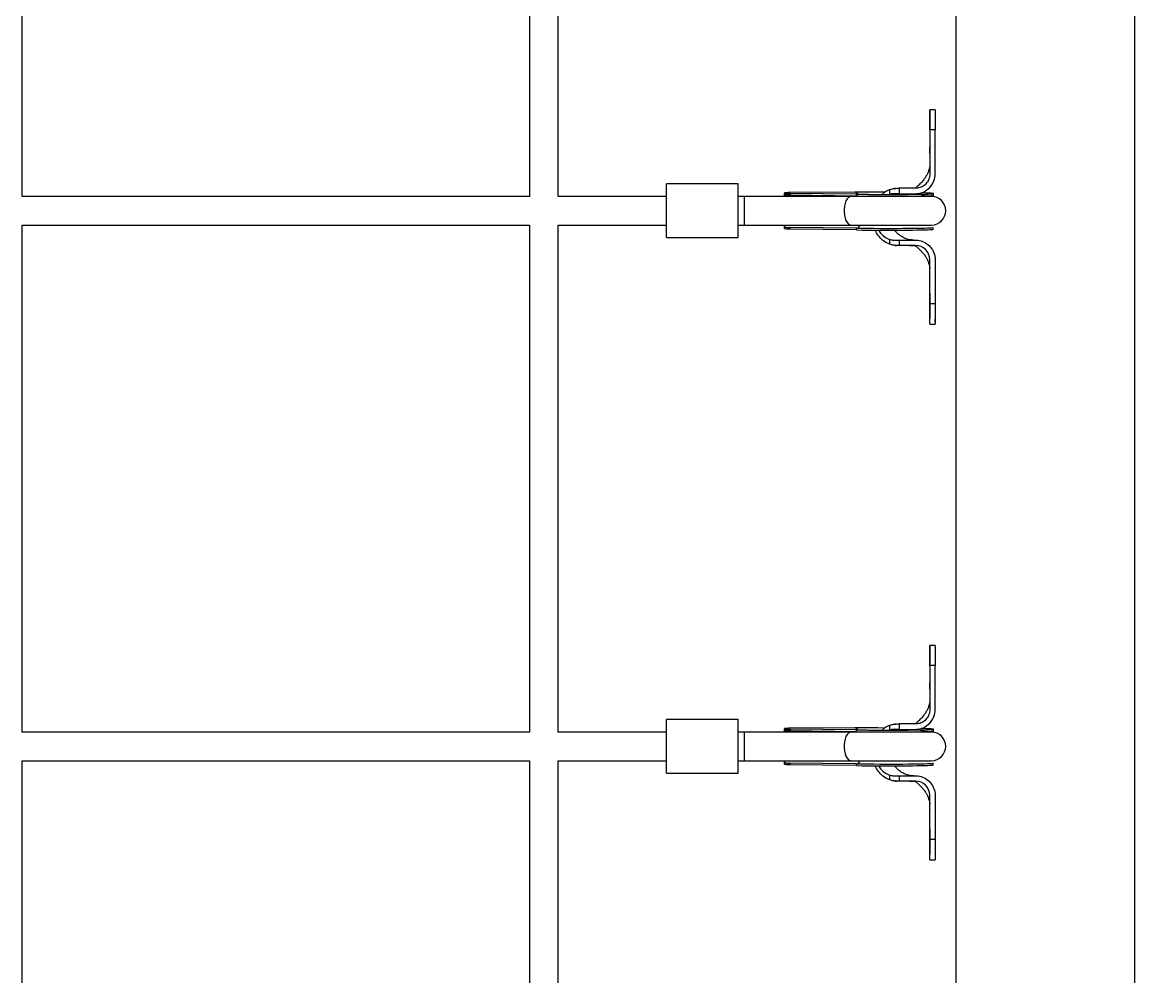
# Model space of a CAD drawing. Header units: millimetres. Extents: x -3907 to 4858, y -4880 to 3482.
# Drawn here: x -374 to 249, y 934 to 1468 of the extents above; entities that cross this region are included whole.
import ezdxf

# ---------------------------------------------------------------- set-up
doc = ezdxf.new("R2010")
doc.units = ezdxf.units.MM
doc.layers.add('DIKOM_ОБЪЕКТ', color=7, linetype='Continuous')

msp = doc.modelspace()

# ---------------------------------------------------------------- linework, layer by layer
at = {"layer": 'DIKOM_ОБЪЕКТ'}
for p, q in [((148.69, 681.63), (148.69, 1981.63)), ((248.69, 660.92), (248.69, 1981.63)), ((-374.19, 1370.51), (-374.19, 1654.51)), ((-90.19, 1654.51), (-90.19, 1370.51)), ((-74.19, 1370.51), (-74.19, 1654.51)), ((133.93, 1419.07), (133.93, 1413.79)), ((136.93, 1419.07), (133.93, 1419.07)), ((133.93, 1412.47), (133.93, 1415.58)), ((133.93, 1412.7), (133.93, 1414.94)), ((133.93, 1407.78), (133.93, 1383.07)), ((136.93, 1407.78), (133.93, 1407.78)), ((136.93, 1383.07), (136.93, 1407.78)), ((26.58, 1377.51), (-13.42, 1377.51)), ((-13.42, 1362.51), (-13.42, 1377.51)), ((26.58, 1362.51), (26.58, 1377.51)), ((134.63, 1376.34), (135.68, 1378.09)), ((-90.19, 1370.51), (-374.19, 1370.51)), ((-13.42, 1370.51), (-74.19, 1370.51)), ((30.03, 1370.51), (26.58, 1370.51)), ((89.9, 1370.51), (30.03, 1370.51)), ((30.03, 1370.51), (30.03, 1354.51)), ((52.45, 1372.11), (52.45, 1371.06)), ((52.61, 1371.75), (52.61, 1370.69)), ((93.07, 1371.75), (54.65, 1372.2)), ((92.01, 1372.83), (55.33, 1372.65)), ((92.99, 1371.75), (55.72, 1372.18)), ((55.72, 1372.18), (55.72, 1371.18)), ((92.98, 1370.75), (55.72, 1371.18)), ((134.87, 1370.51), (89.9, 1370.51)), ((92.98, 1370.75), (92.99, 1371.75)), ((92.99, 1371.75), (93.07, 1371.75)), ((93.72, 1370.58), (93.13, 1370.74)), ((94.41, 1370.73), (94.52, 1370.51)), ((111.58, 1371.68), (111.58, 1374.4)), ((114.68, 1374.99), (114.11, 1374.97)), ((116.79, 1375.07), (116.79, 1372.07)), ((124.93, 1375.07), (116.79, 1375.07)), ((116.79, 1372.07), (124.93, 1372.07)), ((118.93, 1370.51), (119.2, 1370.67)), ((125.93, 1375.07), (124.93, 1375.07)), ((124.93, 1372.07), (125.93, 1372.07)), ((133.97, 1375.63), (134.27, 1375.96)), ((135.94, 1371.12), (135.95, 1372.12)), ((-13.42, 1347.51), (-13.42, 1362.51)), ((26.58, 1347.51), (26.58, 1362.51)), ((-374.19, 1070.51), (-374.19, 1354.51)), ((-374.19, 1354.51), (-90.19, 1354.51)), ((-90.19, 1354.51), (-90.19, 1070.51)), ((-74.19, 1354.51), (-13.42, 1354.51)), ((-74.19, 1070.51), (-74.19, 1354.51)), ((26.58, 1354.51), (30.03, 1354.51)), ((30.03, 1354.51), (89.9, 1354.51)), ((52.38, 1354.09), (52.38, 1353.03)), ((52.54, 1353.88), (52.54, 1352.82)), ((55.65, 1353.18), (55.64, 1352.19)), ((92.91, 1351.75), (55.64, 1352.19)), ((92.91, 1352.75), (55.65, 1353.18)), ((89.9, 1354.51), (134.87, 1354.51)), ((92.91, 1351.75), (92.91, 1352.75)), ((135.87, 1352.13), (135.87, 1353.13)), ((-13.42, 1347.51), (26.58, 1347.51)), ((111.58, 1343.73), (111.58, 1346.45)), ((116.79, 1346.07), (116.79, 1343.07)), ((116.79, 1346.07), (124.93, 1346.07)), ((124.93, 1346.07), (125.93, 1346.07)), ((114.3, 1343.13), (115.09, 1343.12)), ((114.58, 1343.12), (115.28, 1343.1)), ((124.93, 1343.07), (116.79, 1343.07)), ((125.93, 1343.07), (124.93, 1343.07)), ((133.93, 1310.35), (133.93, 1335.07)), ((136.93, 1335.07), (136.93, 1310.35)), ((133.93, 1311.58), (133.93, 1304.94)), ((136.93, 1310.35), (133.93, 1310.35)), ((133.93, 1310.17), (133.93, 1309.78)), ((133.93, 1304.88), (133.93, 1302.14)), ((133.93, 1299.07), (136.93, 1299.07)), ((133.93, 1119.07), (133.93, 1113.79)), ((136.93, 1119.07), (133.93, 1119.07)), ((133.93, 1112.47), (133.93, 1115.58)), ((133.93, 1112.7), (133.93, 1114.94)), ((133.93, 1107.78), (133.93, 1083.07)), ((136.93, 1107.78), (133.93, 1107.78)), ((136.93, 1083.07), (136.93, 1107.78)), ((134.63, 1076.34), (135.68, 1078.09)), ((26.58, 1077.51), (-13.42, 1077.51)), ((-13.42, 1062.51), (-13.42, 1077.51)), ((26.58, 1062.51), (26.58, 1077.51)), ((52.45, 1072.11), (52.45, 1071.06)), ((52.61, 1071.75), (52.61, 1070.69)), ((93.07, 1071.75), (54.65, 1072.2)), ((92.01, 1072.83), (55.33, 1072.65)), ((92.99, 1071.75), (55.72, 1072.18)), ((55.72, 1072.18), (55.72, 1071.18)), ((92.98, 1070.75), (92.99, 1071.75)), ((92.99, 1071.75), (93.07, 1071.75)), ((111.58, 1071.68), (111.58, 1074.4)), ((114.68, 1074.99), (114.11, 1074.97)), ((116.79, 1075.07), (116.79, 1072.07)), ((124.93, 1075.07), (116.79, 1075.07)), ((116.79, 1072.07), (124.93, 1072.07)), ((125.93, 1075.07), (124.93, 1075.07)), ((124.93, 1072.07), (125.93, 1072.07)), ((133.97, 1075.63), (134.27, 1075.96)), ((135.94, 1071.12), (135.95, 1072.12)), ((-90.19, 1070.51), (-374.19, 1070.51)), ((-13.42, 1070.51), (-74.19, 1070.51)), ((30.03, 1070.51), (26.58, 1070.51)), ((89.9, 1070.51), (30.03, 1070.51)), ((30.03, 1070.51), (30.03, 1054.51)), ((92.98, 1070.75), (55.72, 1071.18)), ((134.87, 1070.51), (89.9, 1070.51)), ((93.72, 1070.58), (93.13, 1070.74)), ((94.41, 1070.73), (94.52, 1070.51)), ((118.93, 1070.51), (119.2, 1070.67)), ((-13.42, 1047.51), (-13.42, 1062.51)), ((26.58, 1047.51), (26.58, 1062.51)), ((-374.19, 770.51), (-374.19, 1054.51)), ((-374.19, 1054.51), (-90.19, 1054.51)), ((-90.19, 1054.51), (-90.19, 770.51)), ((-74.19, 1054.51), (-13.42, 1054.51)), ((-74.19, 770.51), (-74.19, 1054.51)), ((26.58, 1054.51), (30.03, 1054.51)), ((30.03, 1054.51), (89.9, 1054.51)), ((52.38, 1054.09), (52.38, 1053.03)), ((52.54, 1053.88), (52.54, 1052.82)), ((55.65, 1053.18), (55.64, 1052.19)), ((92.91, 1052.75), (55.65, 1053.18)), ((89.9, 1054.51), (134.87, 1054.51)), ((92.91, 1051.75), (92.91, 1052.75)), ((135.87, 1052.13), (135.87, 1053.13)), ((-13.42, 1047.51), (26.58, 1047.51)), ((92.91, 1051.75), (55.64, 1052.19)), ((111.58, 1043.73), (111.58, 1046.45)), ((114.3, 1043.13), (115.09, 1043.12)), ((114.58, 1043.12), (115.28, 1043.1)), ((116.79, 1046.07), (116.79, 1043.07)), ((116.79, 1046.07), (124.93, 1046.07)), ((124.93, 1043.07), (116.79, 1043.07)), ((124.93, 1046.07), (125.93, 1046.07)), ((125.93, 1043.07), (124.93, 1043.07)), ((133.93, 1010.35), (133.93, 1035.07)), ((136.93, 1035.07), (136.93, 1010.35)), ((133.93, 1011.58), (133.93, 1004.94)), ((136.93, 1010.35), (133.93, 1010.35)), ((133.93, 1010.17), (133.93, 1009.78)), ((133.93, 1004.88), (133.93, 1002.14)), ((133.93, 999.07), (136.93, 999.07))]:
    msp.add_line(p, q, dxfattribs=at)
at = {"layer": 'DIKOM_ОБЪЕКТ', "flags": 128}
for points in [[(89.9, 1370.51), (89.26, 1370.41), (88.42, 1369.94), (87.66, 1369.13), (87, 1368.01), (86.48, 1366.64), (86.12, 1365.07), (85.93, 1363.38), (85.93, 1361.65), (86.12, 1359.96), (86.48, 1358.39), (87, 1357.01), (87.66, 1355.89), (88.42, 1355.08), (89.26, 1354.62), (89.9, 1354.51)], [(108.53, 1372.82), (108.22, 1372.82), (104.9, 1372.84), (101.58, 1372.85), (98.3, 1372.85), (95.1, 1372.84), (92.01, 1372.83)], [(92.98, 1370.75), (96.11, 1370.71), (99.34, 1370.68), (102.64, 1370.66), (105.96, 1370.65), (109.27, 1370.64), (112.53, 1370.64), (115.71, 1370.65), (118.76, 1370.66), (121.65, 1370.68), (124.35, 1370.71), (126.82, 1370.74), (129.05, 1370.78), (131, 1370.82), (132.64, 1370.87), (133.97, 1370.92), (134.97, 1370.98), (135.62, 1371.04), (135.92, 1371.1), (135.94, 1371.12)], [(92.99, 1371.75), (96.12, 1371.71), (99.35, 1371.68), (102.64, 1371.66), (105.97, 1371.65), (109.28, 1371.64), (112.54, 1371.64), (115.71, 1371.65), (118.76, 1371.66), (121.65, 1371.68), (124.35, 1371.71), (126.83, 1371.74), (129.05, 1371.78), (131, 1371.82), (132.65, 1371.87), (133.98, 1371.92), (134.97, 1371.98), (135.63, 1372.04), (135.92, 1372.1), (135.87, 1372.17), (135.46, 1372.23), (134.69, 1372.29), (133.59, 1372.36), (132.15, 1372.42), (130.41, 1372.48), (129.18, 1372.52)], [(93.85, 1370.51), (93.73, 1370.58), (93.72, 1370.58)], [(92.91, 1352.75), (96.04, 1352.72), (99.27, 1352.69), (102.57, 1352.67), (105.89, 1352.65), (109.2, 1352.65), (112.46, 1352.64), (115.64, 1352.65), (118.69, 1352.66), (121.58, 1352.68), (124.28, 1352.71), (126.75, 1352.74), (128.98, 1352.78), (130.93, 1352.83), (132.57, 1352.87), (133.9, 1352.93), (134.9, 1352.98), (135.55, 1353.04), (135.85, 1353.11), (135.87, 1353.13)], [(92.91, 1351.75), (96.04, 1351.72), (99.27, 1351.69), (102.57, 1351.67), (105.89, 1351.65), (109.2, 1351.65), (112.46, 1351.65), (115.63, 1351.65), (118.68, 1351.66), (121.57, 1351.68), (124.27, 1351.71), (126.75, 1351.74), (128.97, 1351.78), (130.92, 1351.83), (132.57, 1351.87), (133.9, 1351.93), (134.9, 1351.98), (135.55, 1352.04), (135.85, 1352.11), (135.87, 1352.13)], [(108.53, 1072.82), (108.22, 1072.82), (104.9, 1072.84), (101.58, 1072.85), (98.3, 1072.85), (95.1, 1072.84), (92.01, 1072.83)], [(92.99, 1071.75), (96.12, 1071.71), (99.35, 1071.68), (102.64, 1071.66), (105.97, 1071.65), (109.28, 1071.64), (112.54, 1071.64), (115.71, 1071.65), (118.76, 1071.66), (121.65, 1071.68), (124.35, 1071.71), (126.83, 1071.74), (129.05, 1071.78), (131, 1071.82), (132.65, 1071.87), (133.98, 1071.92), (134.97, 1071.98), (135.63, 1072.04), (135.92, 1072.1), (135.87, 1072.17), (135.46, 1072.23), (134.69, 1072.29), (133.59, 1072.36), (132.15, 1072.42), (130.41, 1072.48), (129.18, 1072.52)], [(89.9, 1070.51), (89.26, 1070.41), (88.42, 1069.94), (87.66, 1069.13), (87, 1068.01), (86.48, 1066.64), (86.12, 1065.07), (85.93, 1063.38), (85.93, 1061.65), (86.12, 1059.96), (86.48, 1058.39), (87, 1057.01), (87.66, 1055.89), (88.42, 1055.08), (89.26, 1054.62), (89.9, 1054.51)], [(92.98, 1070.75), (96.11, 1070.71), (99.34, 1070.68), (102.64, 1070.66), (105.96, 1070.65), (109.27, 1070.64), (112.53, 1070.64), (115.71, 1070.65), (118.76, 1070.66), (121.65, 1070.68), (124.35, 1070.71), (126.82, 1070.74), (129.05, 1070.78), (131, 1070.82), (132.64, 1070.87), (133.97, 1070.92), (134.97, 1070.98), (135.62, 1071.04), (135.92, 1071.1), (135.94, 1071.12)], [(93.85, 1070.51), (93.73, 1070.58), (93.72, 1070.58)], [(92.91, 1052.75), (96.04, 1052.72), (99.27, 1052.69), (102.57, 1052.67), (105.89, 1052.65), (109.2, 1052.65), (112.46, 1052.64), (115.64, 1052.65), (118.69, 1052.66), (121.58, 1052.68), (124.28, 1052.71), (126.75, 1052.74), (128.98, 1052.78), (130.93, 1052.83), (132.57, 1052.87), (133.9, 1052.93), (134.9, 1052.98), (135.55, 1053.04), (135.85, 1053.11), (135.87, 1053.13)], [(92.91, 1051.75), (96.04, 1051.72), (99.27, 1051.69), (102.57, 1051.67), (105.89, 1051.65), (109.2, 1051.65), (112.46, 1051.64), (115.63, 1051.65), (118.68, 1051.66), (121.57, 1051.68), (124.27, 1051.71), (126.75, 1051.74), (128.97, 1051.78), (130.92, 1051.83), (132.57, 1051.87), (133.9, 1051.93), (134.9, 1051.98), (135.55, 1052.04), (135.85, 1052.11), (135.87, 1052.13)]]:
    msp.add_lwpolyline(points, dxfattribs=at)
at = {"layer": 'DIKOM_ОБЪЕКТ'}
for centre, radius, start, end in [((91.55, 1370.09), 2.78, 30.98988, 80.49452), ((134.87, 1362.51), 8, 270, 90), ((92.35, 1355.56), 2.86, 281.36126, 338.61638), ((125.93, 1335.07), 8, 359.99999, 89.99937), ((91.58, 1070.16), 2.71, 33.48432, 80.87099), ((134.87, 1062.51), 8, 270, 90), ((92.35, 1055.56), 2.86, 281.36163, 338.61584), ((125.93, 1035.07), 8, 0.00004, 89.99921)]:
    msp.add_arc(centre, radius, start, end, dxfattribs=at)
for points, knots in [([(133.93, 1407.78), (133.93, 1407.87), (133.93, 1408.28), (133.93, 1410), (133.93, 1412.41), (133.93, 1414.95), (133.93, 1416.79), (133.93, 1418.12), (133.93, 1418.93), (133.93, 1419.01), (133.93, 1419.05)], [0, 0, 0, 0, 0.0123747, 0.0618915, 0.261124, 0.4096349, 0.5624532, 0.7109649, 0.8637828, 1, 1, 1, 1]), ([(136.93, 1419.05), (136.93, 1419.01), (136.93, 1418.92), (136.93, 1418.07), (136.93, 1416.73), (136.93, 1414.86), (136.93, 1412.68), (136.93, 1410.29), (136.93, 1408.63), (136.93, 1407.78)], [0, 0, 0, 0, 0.144052, 0.292535, 0.445323, 0.593805, 0.746593, 0.872017, 1, 1, 1, 1]), ([(133.93, 1413.79), (133.93, 1413.4), (133.93, 1412.62), (133.93, 1411.41), (133.93, 1410.79)], [0, 0, 0, 0, 0.4920545, 1, 1, 1, 1]), ([(133.93, 1413.43), (133.93, 1412.32), (133.93, 1409.98), (133.93, 1407.49), (133.93, 1406.19)], [0, 0, 0, 0, 0.478156, 1, 1, 1, 1]), ([(133.93, 1408.18), (133.93, 1407.24), (133.93, 1405.28), (133.93, 1402.77), (133.93, 1401.46)], [0, 0, 0, 0, 0.477465, 1, 1, 1, 1]), ([(133.93, 1394.62), (133.93, 1394.6), (133.93, 1394.53), (133.93, 1394.91), (133.93, 1395.75), (133.93, 1396.93), (133.93, 1397.84), (133.93, 1398.27)], [0, 0, 0, 0, 0.0642485, 0.3067954, 0.5493458, 0.7918918, 1, 1, 1, 1]), ([(133.93, 1387.94), (133.91, 1387.57), (133.87, 1386.87), (133.39, 1385.05), (132.68, 1383.31), (131.91, 1381.88), (131.2, 1380.79), (130.55, 1379.86), (129.83, 1378.99), (128.98, 1378.03), (127.94, 1377.13), (127.17, 1376.25), (126.47, 1375.66), (125.96, 1375.26), (125.71, 1375.16), (125.65, 1375.14), (125.62, 1375.13), (125.59, 1375.12), (125.56, 1375.1), (125.46, 1375.08), (125.41, 1375.08), (125.35, 1375.07), (125.05, 1375.07), (124.94, 1375.07), (124.9, 1375.07)], [0, 0, 0, 0, 0.150023, 0.285115, 0.400985, 0.49106, 0.549655, 0.595438, 0.653442, 0.721443, 0.788229, 0.844908, 0.895824, 0.920033, 0.924451, 0.926123, 0.927571, 0.929029, 0.930601, 0.934412, 0.957286, 0.976121, 0.990799, 1, 1, 1, 1]), ([(133.93, 1383.07), (133.93, 1382.84), (133.9, 1381.72), (133.37, 1379.73), (131.85, 1377.46), (129.66, 1375.82), (127.56, 1375.14), (126.3, 1375.08), (125.93, 1375.07)], [0, 0, 0, 0, 0.0541271, 0.2683338, 0.4825432, 0.6973003, 0.912, 1, 1, 1, 1]), ([(125.93, 1372.07), (126.02, 1372.07), (126.44, 1372.07), (128.1, 1372.19), (130.86, 1372.99), (133.93, 1375.21), (136.08, 1378.31), (136.87, 1381.1), (136.92, 1382.7), (136.93, 1383.07)], [0, 0, 0, 0, 0.014799, 0.07411, 0.290025, 0.505959, 0.720948, 0.936012, 1, 1, 1, 1]), ([(133.92, 1388.26), (133.92, 1388.18), (133.92, 1388.02), (133.92, 1387.85), (133.92, 1387.77)], [0, 0, 0, 0, 0.49807, 1, 1, 1, 1]), ([(55.33, 1372.65), (54.85, 1372.64), (53.88, 1372.64), (52.89, 1372.58), (52.43, 1372.35), (52.4, 1372.04), (52.58, 1371.75), (52.61, 1371.7)], [0, 0, 0, 0, 0.241936, 0.483943, 0.723269, 0.952869, 1, 1, 1, 1]), ([(55.72, 1371.18), (55.22, 1371.19), (54.22, 1371.21), (53.18, 1371.19), (52.64, 1371.07), (52.66, 1370.79), (52.66, 1370.69)], [0, 0, 0, 0, 0.281504, 0.563036, 0.840805, 1, 1, 1, 1]), ([(52.67, 1371.75), (52.67, 1371.85), (52.67, 1372.1), (53.25, 1372.19), (54.26, 1372.21), (55.23, 1372.19), (55.72, 1372.18)], [0, 0, 0, 0, 0.189923, 0.454973, 0.723243, 1, 1, 1, 1]), ([(130.77, 1371.1), (130.74, 1371.14), (130.65, 1371.28), (130.05, 1371.42), (128.85, 1371.52), (127.23, 1371.56), (125.51, 1371.56), (123.73, 1371.53), (121.89, 1371.52), (119.54, 1371.5), (116.61, 1371.48), (113.07, 1371.47), (109.32, 1371.47), (105.5, 1371.48), (101.74, 1371.5), (97.75, 1371.53), (95.14, 1371.55), (93.8, 1371.57)], [0, 0, 0, 0, 0.0308, 0.105482, 0.17611, 0.242226, 0.303475, 0.343126, 0.391126, 0.448866, 0.516357, 0.593583, 0.680551, 0.752201, 0.829322, 0.91192, 1, 1, 1, 1]), ([(106.93, 1371.48), (107.47, 1371.96), (108.67, 1373.05), (110.32, 1373.93), (111.37, 1374.32), (111.58, 1374.4)], [0, 0, 0, 0, 0.391843, 0.875442, 1, 1, 1, 1]), ([(111.58, 1374.4), (112.24, 1374.59), (113.58, 1374.99), (115, 1375.04), (115.71, 1375.07)], [0, 0, 0, 0, 0.491586, 1, 1, 1, 1]), ([(116.79, 1372.07), (116.71, 1372.07), (116.28, 1372.07), (115.2, 1372.06), (113.52, 1372.13), (112.23, 1371.83), (111.58, 1371.68)], [0, 0, 0, 0, 0.04843, 0.241942, 0.617176, 1, 1, 1, 1]), ([(115.71, 1375.07), (115.81, 1375.07), (116.17, 1375.07), (116.53, 1375.07), (116.79, 1375.07)], [0, 0, 0, 0, 0.25626, 1, 1, 1, 1]), ([(122.05, 1371.69), (122.25, 1371.75), (122.89, 1371.96), (123.78, 1372.02), (124.54, 1372.06), (124.85, 1372.07), (124.94, 1372.07)], [0, 0, 0, 0, 0.213008, 0.682004, 0.897057, 1, 1, 1, 1]), ([(134.23, 1375.84), (134.28, 1375.9), (134.38, 1376.02), (134.47, 1376.13), (134.52, 1376.19)], [0, 0, 0, 0, 0.500191, 1, 1, 1, 1]), ([(52.54, 1353.38), (52.48, 1353.3), (52.37, 1353.14), (52.41, 1353.07), (52.43, 1353.03)], [0, 0, 0, 0, 0.489717, 1, 1, 1, 1]), ([(52.44, 1354.09), (52.42, 1354.15), (52.39, 1354.25), (52.51, 1354.45), (52.55, 1354.51)], [0, 0, 0, 0, 0.70197, 1, 1, 1, 1]), ([(52.81, 1354.57), (52.72, 1354.4), (52.48, 1353.92), (52.56, 1353.51), (53.12, 1353.27), (54.14, 1353.2), (55.13, 1353.19), (55.65, 1353.18)], [0, 0, 0, 0, 0.131068, 0.354397, 0.560073, 0.768017, 1, 1, 1, 1]), ([(55.64, 1352.19), (55.14, 1352.19), (54.14, 1352.2), (53.11, 1352.28), (52.57, 1352.44), (52.59, 1352.72), (52.6, 1352.81)], [0, 0, 0, 0, 0.282223, 0.564502, 0.843712, 1, 1, 1, 1]), ([(111.58, 1343.73), (111.15, 1343.9), (109.46, 1344.56), (107.31, 1346.09), (105.38, 1348.23), (104.18, 1349.95), (103.64, 1351.16), (103.41, 1351.67)], [0, 0, 0, 0, 0.120595, 0.467451, 0.662788, 0.858216, 1, 1, 1, 1]), ([(105.35, 1351.66), (105.56, 1351.28), (106.18, 1350.17), (107.85, 1348.38), (109.82, 1347.04), (111.25, 1346.56), (111.58, 1346.45)], [0, 0, 0, 0, 0.1555895, 0.4547974, 0.87259, 1, 1, 1, 1]), ([(124.98, 1346.07), (124.55, 1346.08), (123.7, 1346.1), (122.45, 1346.29), (121.24, 1346.58), (119.54, 1347.17), (117.47, 1348.31), (115.52, 1349.92), (114.66, 1351.19), (114.35, 1351.65)], [0, 0, 0, 0, 0.102215, 0.203879, 0.30311, 0.399754, 0.634754, 0.866421, 1, 1, 1, 1]), ([(111.58, 1346.45), (111.66, 1346.43), (112.07, 1346.31), (112.81, 1346.16), (113.65, 1346.07), (114.84, 1346.06), (115.83, 1346.07), (116.65, 1346.07), (116.79, 1346.07)], [0, 0, 0, 0, 0.048333, 0.242013, 0.435639, 0.532399, 0.919396, 1, 1, 1, 1]), ([(125.93, 1346.07), (126.02, 1346.07), (126.44, 1346.06), (128.1, 1345.95), (130.84, 1345.15), (133.9, 1342.95), (136.06, 1339.87), (136.87, 1337.07), (136.92, 1335.45), (136.93, 1335.07)], [0, 0, 0, 0, 0.014799, 0.074105, 0.288776, 0.503468, 0.718045, 0.933087, 1, 1, 1, 1]), ([(115.71, 1343.07), (115.02, 1343.09), (113.6, 1343.14), (112.26, 1343.53), (111.58, 1343.73)], [0, 0, 0, 0, 0.492158, 1, 1, 1, 1]), ([(116.79, 1343.07), (116.7, 1343.07), (116.34, 1343.07), (115.98, 1343.07), (115.71, 1343.07)], [0, 0, 0, 0, 0.256579, 1, 1, 1, 1]), ([(122.62, 1343.07), (122.58, 1343.07), (122.51, 1343.07), (122.69, 1343.07), (123.35, 1343.07), (124.08, 1343.07), (124.62, 1343.07), (125.13, 1343.07), (125.39, 1343.06), (125.46, 1343.05), (125.51, 1343.04), (125.58, 1343.02), (125.61, 1343.01), (125.64, 1343), (125.67, 1342.99), (125.73, 1342.96), (125.97, 1342.87), (126.48, 1342.46), (127.21, 1341.83), (128.05, 1340.91), (129.08, 1339.97), (129.94, 1339.03), (130.59, 1338.2), (131.21, 1337.33), (131.91, 1336.25), (132.68, 1334.81), (133.39, 1333.04), (133.87, 1331.19), (133.91, 1330.47), (133.93, 1330.1)], [0, 0, 0, 0, 0.038804, 0.073968, 0.124841, 0.172223, 0.205993, 0.227863, 0.241702, 0.25434, 0.268541, 0.271441, 0.272638, 0.273732, 0.274876, 0.276186, 0.279638, 0.298264, 0.337811, 0.388351, 0.446674, 0.494112, 0.533652, 0.567928, 0.614049, 0.684941, 0.776097, 0.882281, 1, 1, 1, 1]), ([(133.92, 1327.23), (133.92, 1327.18), (133.92, 1327.08), (133.92, 1326.98), (133.92, 1326.93)], [0, 0, 0, 0, 0.499578, 1, 1, 1, 1]), ([(133.93, 1319.84), (133.93, 1319.89), (133.93, 1320.44), (133.93, 1321.43), (133.93, 1322.61), (133.93, 1323.33), (133.93, 1323.64), (133.93, 1323.56), (133.93, 1323.55)], [0, 0, 0, 0, 0.022174, 0.26363, 0.505088, 0.746543, 0.988, 1, 1, 1, 1]), ([(133.93, 1316.39), (133.93, 1315.08), (133.93, 1312.58), (133.93, 1310.63), (133.93, 1309.7)], [0, 0, 0, 0, 0.52245, 1, 1, 1, 1]), ([(133.93, 1299.09), (133.93, 1299.08), (133.93, 1298.99), (133.93, 1299.34), (133.93, 1300.2), (133.93, 1301.64), (133.93, 1303.57), (133.93, 1306.34), (133.93, 1308.84), (133.93, 1310.35)], [0, 0, 0, 0, 0.012296, 0.165143, 0.313683, 0.466531, 0.61507, 0.767918, 1, 1, 1, 1]), ([(136.93, 1310.35), (136.93, 1310.27), (136.93, 1309.89), (136.93, 1308.31), (136.93, 1306), (136.93, 1303.48), (136.93, 1301.58), (136.93, 1300.15), (136.93, 1299.33), (136.93, 1298.98), (136.93, 1299.08), (136.93, 1299.08)], [0, 0, 0, 0, 0.011392, 0.056973, 0.240205, 0.388695, 0.54149, 0.689979, 0.842775, 0.991264, 1, 1, 1, 1]), ([(136.93, 1300.23), (136.93, 1300.58), (136.93, 1300.95), (136.93, 1301.56), (136.93, 1301.59)], [0, 0, 0, 0, 0.954037, 1, 1, 1, 1]), ([(133.93, 1107.78), (133.93, 1107.87), (133.93, 1108.28), (133.93, 1110), (133.93, 1112.41), (133.93, 1114.95), (133.93, 1116.79), (133.93, 1118.12), (133.93, 1118.93), (133.93, 1119.01), (133.93, 1119.05)], [0, 0, 0, 0, 0.012375, 0.061892, 0.261124, 0.409635, 0.562453, 0.710965, 0.863783, 1, 1, 1, 1]), ([(136.93, 1119.05), (136.93, 1119.01), (136.93, 1118.92), (136.93, 1118.07), (136.93, 1116.73), (136.93, 1114.86), (136.93, 1112.68), (136.93, 1110.29), (136.93, 1108.63), (136.93, 1107.78)], [0, 0, 0, 0, 0.144052, 0.292535, 0.445323, 0.593805, 0.746592, 0.872017, 1, 1, 1, 1]), ([(133.93, 1113.79), (133.93, 1113.4), (133.93, 1112.62), (133.93, 1111.41), (133.93, 1110.79)], [0, 0, 0, 0, 0.492054, 1, 1, 1, 1]), ([(133.93, 1113.43), (133.93, 1112.32), (133.93, 1109.98), (133.93, 1107.49), (133.93, 1106.19)], [0, 0, 0, 0, 0.478156, 1, 1, 1, 1]), ([(133.93, 1108.18), (133.93, 1107.24), (133.93, 1105.28), (133.93, 1102.77), (133.93, 1101.46)], [0, 0, 0, 0, 0.477467, 1, 1, 1, 1]), ([(133.93, 1094.62), (133.93, 1094.6), (133.93, 1094.53), (133.93, 1094.91), (133.93, 1095.75), (133.93, 1096.93), (133.93, 1097.84), (133.93, 1098.27)], [0, 0, 0, 0, 0.064251, 0.306796, 0.549345, 0.791892, 1, 1, 1, 1]), ([(133.93, 1087.94), (133.91, 1087.57), (133.87, 1086.87), (133.39, 1085.05), (132.68, 1083.31), (131.91, 1081.88), (131.2, 1080.79), (130.55, 1079.86), (129.83, 1078.99), (128.98, 1078.03), (127.94, 1077.13), (127.17, 1076.25), (126.47, 1075.66), (125.96, 1075.26), (125.71, 1075.16), (125.65, 1075.14), (125.62, 1075.13), (125.59, 1075.12), (125.56, 1075.1), (125.46, 1075.08), (125.41, 1075.08), (125.35, 1075.07), (125.05, 1075.07), (124.94, 1075.07), (124.9, 1075.07)], [0, 0, 0, 0, 0.150024, 0.285115, 0.400985, 0.49106, 0.549655, 0.595438, 0.653442, 0.721443, 0.788229, 0.844908, 0.895824, 0.920033, 0.924451, 0.926123, 0.927571, 0.929029, 0.930601, 0.934412, 0.957286, 0.976121, 0.990799, 1, 1, 1, 1]), ([(133.92, 1088.26), (133.92, 1088.18), (133.92, 1088.02), (133.92, 1087.85), (133.92, 1087.77)], [0, 0, 0, 0, 0.4980693, 1, 1, 1, 1]), ([(133.93, 1083.07), (133.93, 1082.84), (133.9, 1081.72), (133.37, 1079.73), (131.85, 1077.46), (129.66, 1075.82), (127.56, 1075.14), (126.3, 1075.08), (125.93, 1075.07)], [0, 0, 0, 0, 0.054128, 0.268334, 0.482543, 0.697301, 0.912, 1, 1, 1, 1]), ([(125.93, 1072.07), (126.02, 1072.07), (126.44, 1072.07), (128.1, 1072.19), (130.86, 1072.99), (133.93, 1075.21), (136.08, 1078.31), (136.87, 1081.1), (136.92, 1082.7), (136.93, 1083.07)], [0, 0, 0, 0, 0.014799, 0.07411, 0.290025, 0.505958, 0.720947, 0.936011, 1, 1, 1, 1]), ([(55.33, 1072.65), (54.85, 1072.64), (53.88, 1072.64), (52.89, 1072.58), (52.43, 1072.35), (52.4, 1072.04), (52.58, 1071.75), (52.61, 1071.7)], [0, 0, 0, 0, 0.241936, 0.483942, 0.723269, 0.952869, 1, 1, 1, 1]), ([(52.67, 1071.75), (52.67, 1071.85), (52.67, 1072.1), (53.25, 1072.19), (54.26, 1072.21), (55.23, 1072.19), (55.72, 1072.18)], [0, 0, 0, 0, 0.189922, 0.454973, 0.723243, 1, 1, 1, 1]), ([(130.77, 1071.1), (130.74, 1071.14), (130.65, 1071.28), (130.05, 1071.42), (128.85, 1071.52), (127.23, 1071.56), (125.51, 1071.56), (123.73, 1071.53), (121.89, 1071.52), (119.54, 1071.5), (116.61, 1071.48), (113.07, 1071.47), (109.32, 1071.47), (105.5, 1071.48), (101.74, 1071.5), (97.75, 1071.53), (95.14, 1071.55), (93.8, 1071.57)], [0, 0, 0, 0, 0.0308, 0.105482, 0.17611, 0.242226, 0.303475, 0.343126, 0.391126, 0.448866, 0.516357, 0.593583, 0.680551, 0.752201, 0.829322, 0.91192, 1, 1, 1, 1]), ([(106.93, 1071.48), (107.47, 1071.96), (108.67, 1073.05), (110.32, 1073.93), (111.37, 1074.32), (111.58, 1074.4)], [0, 0, 0, 0, 0.391841, 0.875443, 1, 1, 1, 1]), ([(111.58, 1074.4), (112.24, 1074.59), (113.58, 1074.99), (115, 1075.04), (115.71, 1075.07)], [0, 0, 0, 0, 0.491586, 1, 1, 1, 1]), ([(116.79, 1072.07), (116.71, 1072.07), (116.28, 1072.07), (115.2, 1072.06), (113.52, 1072.13), (112.23, 1071.83), (111.58, 1071.68)], [0, 0, 0, 0, 0.04843, 0.241942, 0.617177, 1, 1, 1, 1]), ([(115.71, 1075.07), (115.81, 1075.07), (116.17, 1075.07), (116.53, 1075.07), (116.79, 1075.07)], [0, 0, 0, 0, 0.25626, 1, 1, 1, 1]), ([(122.05, 1071.69), (122.25, 1071.75), (122.89, 1071.96), (123.78, 1072.02), (124.54, 1072.06), (124.85, 1072.07), (124.94, 1072.07)], [0, 0, 0, 0, 0.213008, 0.682004, 0.897057, 1, 1, 1, 1]), ([(134.23, 1075.84), (134.28, 1075.9), (134.38, 1076.02), (134.47, 1076.13), (134.52, 1076.19)], [0, 0, 0, 0, 0.500193, 1, 1, 1, 1]), ([(55.72, 1071.18), (55.22, 1071.19), (54.22, 1071.21), (53.18, 1071.19), (52.64, 1071.07), (52.66, 1070.79), (52.66, 1070.69)], [0, 0, 0, 0, 0.281504, 0.563036, 0.840805, 1, 1, 1, 1]), ([(52.54, 1053.38), (52.48, 1053.3), (52.37, 1053.14), (52.41, 1053.07), (52.43, 1053.03)], [0, 0, 0, 0, 0.489713, 1, 1, 1, 1]), ([(52.44, 1054.09), (52.42, 1054.15), (52.39, 1054.25), (52.51, 1054.45), (52.55, 1054.51)], [0, 0, 0, 0, 0.701969, 1, 1, 1, 1]), ([(52.81, 1054.57), (52.72, 1054.4), (52.48, 1053.92), (52.56, 1053.51), (53.12, 1053.27), (54.14, 1053.2), (55.13, 1053.19), (55.65, 1053.18)], [0, 0, 0, 0, 0.131066, 0.354397, 0.560072, 0.768017, 1, 1, 1, 1]), ([(55.64, 1052.19), (55.14, 1052.19), (54.14, 1052.2), (53.11, 1052.28), (52.57, 1052.44), (52.59, 1052.72), (52.6, 1052.81)], [0, 0, 0, 0, 0.282223, 0.564501, 0.843711, 1, 1, 1, 1]), ([(111.58, 1043.73), (111.15, 1043.9), (109.46, 1044.56), (107.31, 1046.09), (105.38, 1048.23), (104.18, 1049.95), (103.64, 1051.16), (103.41, 1051.67)], [0, 0, 0, 0, 0.120595, 0.467453, 0.662789, 0.858218, 1, 1, 1, 1]), ([(105.35, 1051.66), (105.56, 1051.28), (106.18, 1050.17), (107.85, 1048.38), (109.82, 1047.04), (111.25, 1046.56), (111.58, 1046.45)], [0, 0, 0, 0, 0.155589, 0.454799, 0.87259, 1, 1, 1, 1]), ([(111.58, 1046.45), (111.66, 1046.43), (112.07, 1046.31), (112.81, 1046.16), (113.65, 1046.07), (114.84, 1046.06), (115.83, 1046.07), (116.65, 1046.07), (116.79, 1046.07)], [0, 0, 0, 0, 0.048333, 0.242013, 0.435639, 0.532399, 0.919396, 1, 1, 1, 1]), ([(124.98, 1046.07), (124.55, 1046.08), (123.7, 1046.1), (122.45, 1046.29), (121.24, 1046.58), (119.54, 1047.17), (117.47, 1048.31), (115.52, 1049.92), (114.66, 1051.19), (114.35, 1051.65)], [0, 0, 0, 0, 0.102215, 0.203879, 0.30311, 0.399754, 0.634755, 0.866421, 1, 1, 1, 1]), ([(115.71, 1043.07), (115.02, 1043.09), (113.6, 1043.14), (112.26, 1043.53), (111.58, 1043.73)], [0, 0, 0, 0, 0.492158, 1, 1, 1, 1]), ([(116.79, 1043.07), (116.7, 1043.07), (116.34, 1043.07), (115.98, 1043.07), (115.71, 1043.07)], [0, 0, 0, 0, 0.256579, 1, 1, 1, 1]), ([(122.62, 1043.07), (122.58, 1043.07), (122.51, 1043.07), (122.69, 1043.07), (123.35, 1043.07), (124.08, 1043.07), (124.62, 1043.07), (125.13, 1043.07), (125.39, 1043.06), (125.46, 1043.05), (125.51, 1043.04), (125.58, 1043.02), (125.61, 1043.01), (125.64, 1043), (125.67, 1042.99), (125.73, 1042.96), (125.97, 1042.87), (126.48, 1042.46), (127.21, 1041.83), (128.05, 1040.91), (129.08, 1039.97), (129.94, 1039.03), (130.59, 1038.2), (131.21, 1037.33), (131.91, 1036.25), (132.68, 1034.81), (133.39, 1033.04), (133.87, 1031.19), (133.91, 1030.47), (133.93, 1030.1)], [0, 0, 0, 0, 0.038804, 0.073968, 0.124841, 0.172223, 0.205993, 0.227863, 0.241702, 0.25434, 0.268541, 0.271441, 0.272638, 0.273732, 0.274876, 0.276186, 0.279638, 0.298264, 0.337811, 0.388351, 0.446674, 0.494113, 0.533652, 0.567929, 0.614049, 0.684941, 0.776097, 0.882281, 1, 1, 1, 1]), ([(125.93, 1046.07), (126.02, 1046.07), (126.44, 1046.06), (128.1, 1045.95), (130.84, 1045.15), (133.9, 1042.95), (136.06, 1039.87), (136.87, 1037.07), (136.92, 1035.45), (136.93, 1035.07)], [0, 0, 0, 0, 0.014799, 0.074105, 0.288776, 0.503468, 0.718044, 0.933087, 1, 1, 1, 1]), ([(133.92, 1027.23), (133.92, 1027.18), (133.92, 1027.08), (133.92, 1026.98), (133.92, 1026.93)], [0, 0, 0, 0, 0.499603, 1, 1, 1, 1]), ([(133.93, 1019.84), (133.93, 1019.89), (133.93, 1020.44), (133.93, 1021.43), (133.93, 1022.61), (133.93, 1023.33), (133.93, 1023.64), (133.93, 1023.56), (133.93, 1023.55)], [0, 0, 0, 0, 0.022174, 0.263631, 0.505088, 0.746543, 0.988, 1, 1, 1, 1]), ([(133.93, 1016.39), (133.93, 1015.08), (133.93, 1012.58), (133.93, 1010.63), (133.93, 1009.7)], [0, 0, 0, 0, 0.522448, 1, 1, 1, 1]), ([(133.93, 999.09), (133.93, 999.08), (133.93, 998.99), (133.93, 999.34), (133.93, 1000.2), (133.93, 1001.64), (133.93, 1003.57), (133.93, 1006.34), (133.93, 1008.84), (133.93, 1010.35)], [0, 0, 0, 0, 0.012296, 0.165143, 0.313683, 0.466531, 0.61507, 0.767918, 1, 1, 1, 1]), ([(136.93, 1010.35), (136.93, 1010.27), (136.93, 1009.89), (136.93, 1008.31), (136.93, 1006), (136.93, 1003.48), (136.93, 1001.58), (136.93, 1000.15), (136.93, 999.33), (136.93, 998.98), (136.93, 999.08), (136.93, 999.08)], [0, 0, 0, 0, 0.011392, 0.056973, 0.240205, 0.388695, 0.54149, 0.689979, 0.842774, 0.991264, 1, 1, 1, 1])]:
    msp.add_open_spline(points, degree=3, knots=knots, dxfattribs=at)

doc.saveas('drawing.dxf')
